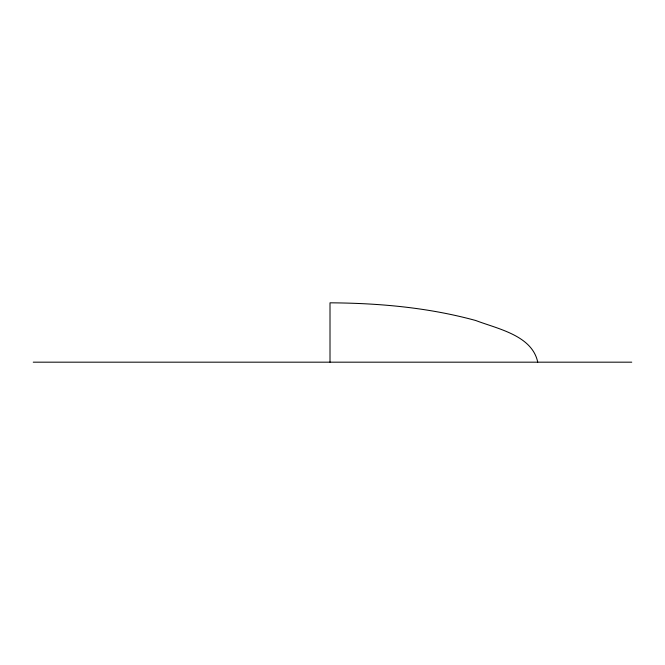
<?xml version="1.0" encoding="UTF-8"?>
<svg xmlns="http://www.w3.org/2000/svg" width="665" height="665" viewBox="0 0 665 665"><rect width="100%" height="100%" fill="white"/><g stroke="black" fill="none" stroke-linecap="round" stroke-linejoin="round"><path stroke-width="1" d="M33.25 362.176L631.75 362.176M537.736 362.176C532.125 335.343 497.553 328.851 475.799 320.522C428.393 307.529 379.033 303.115 330.006 302.824L330.006 362.176"/></g></svg>
